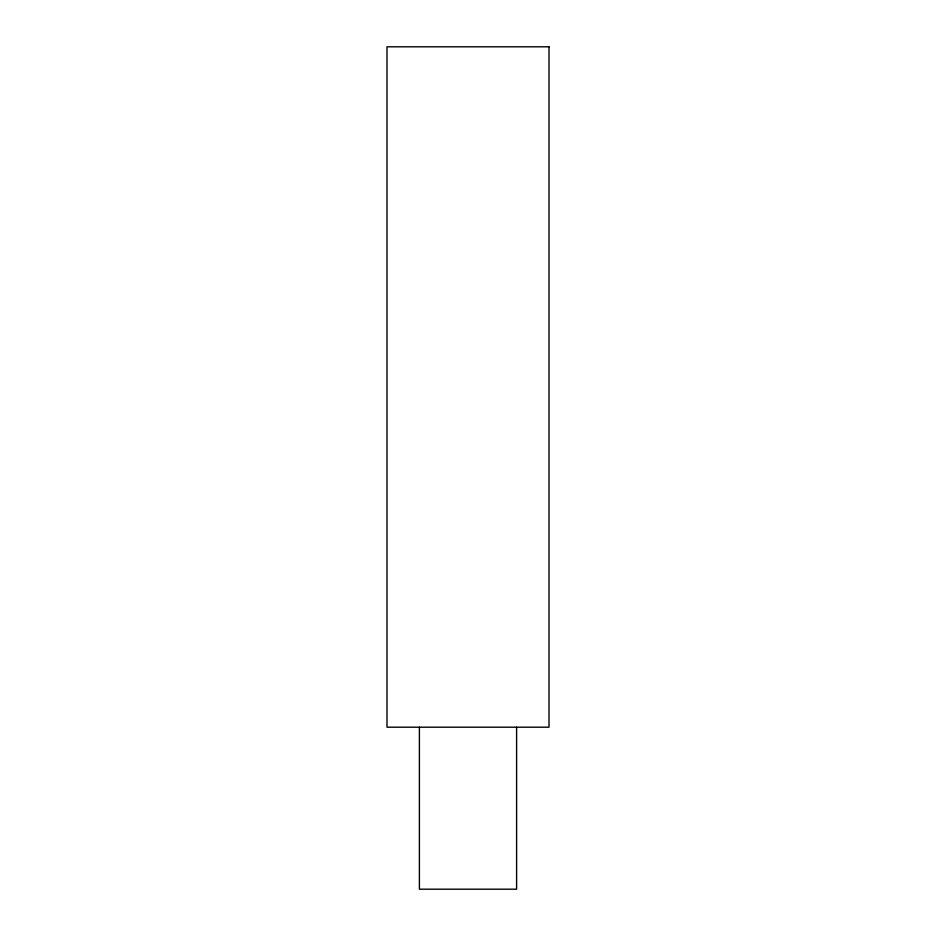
<?xml version="1.0" encoding="UTF-8"?>
<svg xmlns="http://www.w3.org/2000/svg" width="936" height="936" viewBox="0 0 936 936"><rect width="100%" height="100%" fill="white"/><g stroke="black" fill="none" stroke-linecap="round" stroke-linejoin="round"><path stroke-width="1.4" d="M516.602 727.202L516.602 889.2L419.398 889.2L419.398 727.202M548.999 46.8L387.001 46.8L387.001 727.202L548.999 727.202L548.999 46.8"/></g></svg>
